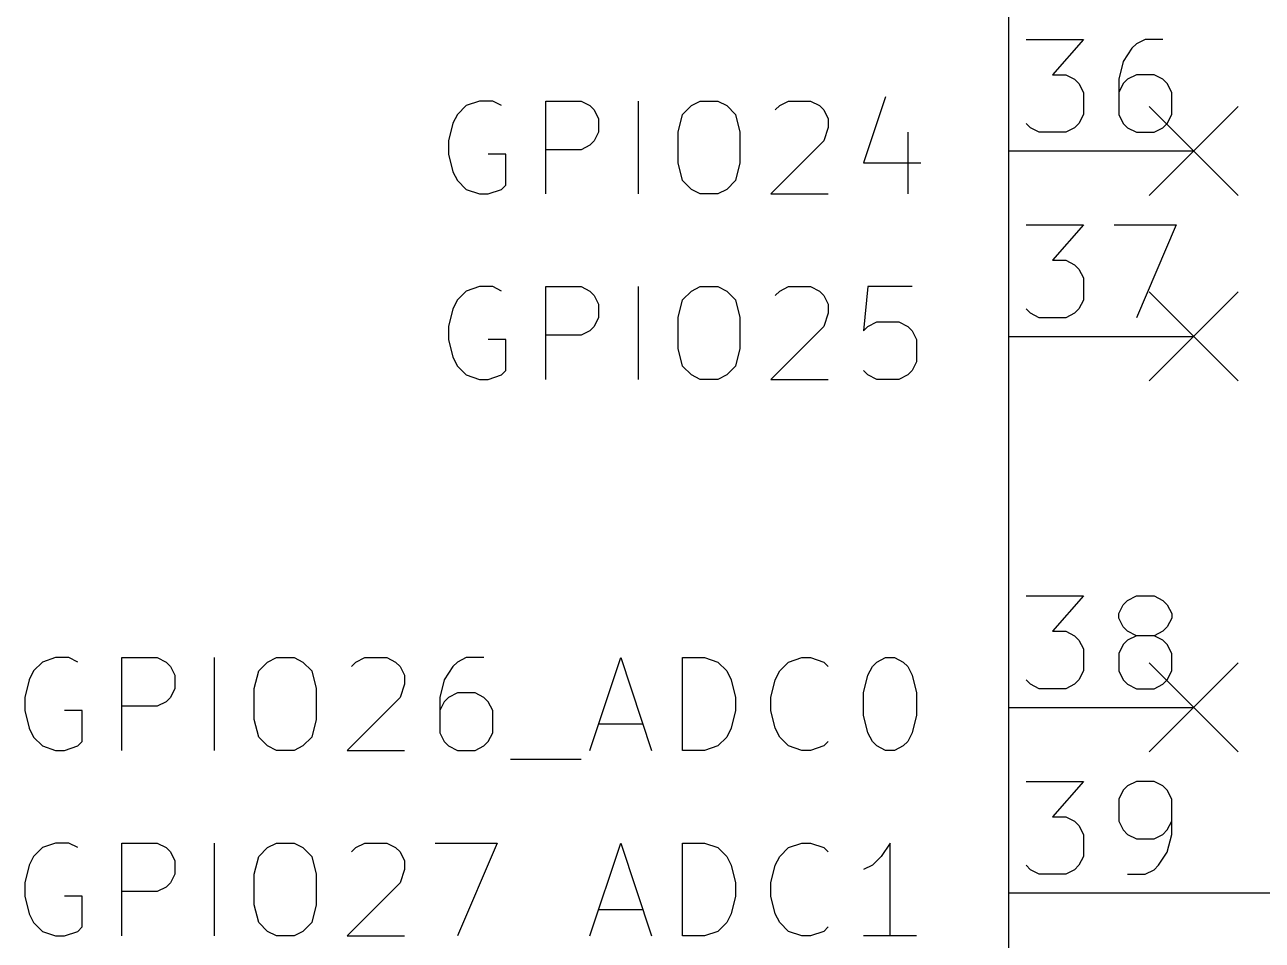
# Model space of a CAD drawing. Extents: x 0.4 to 11.3, y -7.9 to -0.4.
# Drawn here: x 8.37 to 9.037, y -5.626 to -5.132 of the extents above; entities that cross this region are included whole.
import ezdxf

# ---------------------------------------------------------------- set-up
doc = ezdxf.new("R2010")
doc.units = 0
doc.header["$MEASUREMENT"] = 0
for name, color, linetype in [('BLUE2', 5, 'CONTINUOUS'), ('CYAN2', 4, 'CONTINUOUS'), ('GREEN3', 91, 'CONTINUOUS'), ('LYELLOW', 51, 'CONTINUOUS'), ('RED2', 1, 'CONTINUOUS'), ('RED3', 11, 'CONTINUOUS')]:
    doc.layers.add(name, color=color, linetype=linetype)

msp = doc.modelspace()

# ---------------------------------------------------------------- linework, layer by layer
at = {"layer": 'BLUE2', "linetype": 'CONTINUOUS'}
for p, q in [((8.976, -5.176), (9.024, -5.224)), ((9.024, -5.176), (8.976, -5.224)), ((8.976, -5.276), (9.024, -5.324)), ((9.024, -5.276), (8.976, -5.324)), ((8.976, -5.476), (9.024, -5.524)), ((9.024, -5.476), (8.976, -5.524))]:
    msp.add_line(p, q, dxfattribs=at)
at = {"layer": 'CYAN2', "linetype": 'CONTINUOUS'}
for p, q in [((8.83381, -5.17075), (8.82191, -5.20646)), ((8.83381, -5.17075), (8.82191, -5.20646)), ((8.60762, -5.17551), (8.60285, -5.18028)), ((8.60762, -5.17551), (8.60285, -5.18028)), ((8.61476, -5.17313), (8.60762, -5.17551)), ((8.61476, -5.17313), (8.60762, -5.17551)), ((8.6219, -5.17313), (8.61476, -5.17313)), ((8.6219, -5.17313), (8.61476, -5.17313)), ((8.62667, -5.17551), (8.6219, -5.17313)), ((8.62667, -5.17551), (8.6219, -5.17313)), ((8.65047, -5.22313), (8.65047, -5.17313)), ((8.65047, -5.17313), (8.66952, -5.17313)), ((8.65047, -5.22313), (8.65047, -5.17313)), ((8.65047, -5.17313), (8.66952, -5.17313)), ((8.66952, -5.17313), (8.67428, -5.17551)), ((8.66952, -5.17313), (8.67428, -5.17551)), ((8.67428, -5.17551), (8.67667, -5.17789)), ((8.67428, -5.17551), (8.67667, -5.17789)), ((8.67667, -5.17789), (8.67904, -5.18265)), ((8.67667, -5.17789), (8.67904, -5.18265)), ((8.70047, -5.22313), (8.70047, -5.17313)), ((8.70047, -5.22313), (8.70047, -5.17313)), ((8.72428, -5.18028), (8.72905, -5.17551)), ((8.72428, -5.18028), (8.72905, -5.17551)), ((8.72905, -5.17551), (8.73381, -5.17313)), ((8.72905, -5.17551), (8.73381, -5.17313)), ((8.73381, -5.17313), (8.74333, -5.17313)), ((8.73381, -5.17313), (8.74333, -5.17313)), ((8.74333, -5.17313), (8.74809, -5.17551)), ((8.74333, -5.17313), (8.74809, -5.17551)), ((8.74809, -5.17551), (8.75285, -5.18028)), ((8.74809, -5.17551), (8.75285, -5.18028)), ((8.77429, -5.17789), (8.77667, -5.17551)), ((8.77429, -5.17789), (8.77667, -5.17551)), ((8.77667, -5.17551), (8.78143, -5.17313)), ((8.77667, -5.17551), (8.78143, -5.17313)), ((8.78143, -5.17313), (8.79333, -5.17313)), ((8.78143, -5.17313), (8.79333, -5.17313)), ((8.79333, -5.17313), (8.79809, -5.17551)), ((8.79333, -5.17313), (8.79809, -5.17551)), ((8.79809, -5.17551), (8.80048, -5.17789)), ((8.79809, -5.17551), (8.80048, -5.17789)), ((8.80048, -5.17789), (8.80286, -5.18265)), ((8.80048, -5.17789), (8.80286, -5.18265)), ((8.60047, -5.18504), (8.59809, -5.19456)), ((8.60047, -5.18504), (8.59809, -5.19456)), ((8.60285, -5.18028), (8.60047, -5.18504)), ((8.60285, -5.18028), (8.60047, -5.18504)), ((8.67904, -5.18265), (8.67904, -5.1898)), ((8.67904, -5.18265), (8.67904, -5.1898)), ((8.72191, -5.1898), (8.72428, -5.18028)), ((8.72191, -5.1898), (8.72428, -5.18028)), ((8.75285, -5.18028), (8.75524, -5.1898)), ((8.75285, -5.18028), (8.75524, -5.1898)), ((8.80286, -5.18265), (8.80286, -5.18742)), ((8.80286, -5.18265), (8.80286, -5.18742)), ((8.67904, -5.1898), (8.67667, -5.19456)), ((8.67904, -5.1898), (8.67667, -5.19456)), ((8.72191, -5.20646), (8.72191, -5.1898)), ((8.72191, -5.20646), (8.72191, -5.1898)), ((8.75524, -5.1898), (8.75524, -5.20646)), ((8.75524, -5.1898), (8.75524, -5.20646)), ((8.80286, -5.18742), (8.80048, -5.19456)), ((8.80286, -5.18742), (8.80048, -5.19456)), ((8.84571, -5.1898), (8.84571, -5.22313)), ((8.84571, -5.1898), (8.84571, -5.22313)), ((8.59809, -5.19456), (8.59809, -5.2017)), ((8.59809, -5.19456), (8.59809, -5.2017)), ((8.67428, -5.19694), (8.66952, -5.19932)), ((8.67428, -5.19694), (8.66952, -5.19932)), ((8.67667, -5.19456), (8.67428, -5.19694)), ((8.67667, -5.19456), (8.67428, -5.19694)), ((8.80048, -5.19456), (8.77191, -5.22313)), ((8.80048, -5.19456), (8.77191, -5.22313)), ((8.59809, -5.2017), (8.60047, -5.21122)), ((8.59809, -5.2017), (8.60047, -5.21122)), ((8.62904, -5.2017), (8.61952, -5.2017)), ((8.62904, -5.2017), (8.61952, -5.2017)), ((8.62904, -5.21837), (8.62904, -5.2017)), ((8.62904, -5.21837), (8.62904, -5.2017)), ((8.66952, -5.19932), (8.65047, -5.19932)), ((8.66952, -5.19932), (8.65047, -5.19932)), ((8.60047, -5.21122), (8.60285, -5.21599)), ((8.60047, -5.21122), (8.60285, -5.21599)), ((8.72428, -5.21599), (8.72191, -5.20646)), ((8.72428, -5.21599), (8.72191, -5.20646)), ((8.75524, -5.20646), (8.75285, -5.21599)), ((8.75524, -5.20646), (8.75285, -5.21599)), ((8.82191, -5.20646), (8.85285, -5.20646)), ((8.82191, -5.20646), (8.85285, -5.20646)), ((8.60285, -5.21599), (8.60762, -5.22075)), ((8.60285, -5.21599), (8.60762, -5.22075)), ((8.62667, -5.22075), (8.62904, -5.21837)), ((8.62667, -5.22075), (8.62904, -5.21837)), ((8.72905, -5.22075), (8.72428, -5.21599)), ((8.72905, -5.22075), (8.72428, -5.21599)), ((8.75285, -5.21599), (8.74809, -5.22075)), ((8.75285, -5.21599), (8.74809, -5.22075)), ((8.60762, -5.22075), (8.61476, -5.22313)), ((8.60762, -5.22075), (8.61476, -5.22313)), ((8.61476, -5.22313), (8.61952, -5.22313)), ((8.61476, -5.22313), (8.61952, -5.22313)), ((8.61952, -5.22313), (8.62667, -5.22075)), ((8.61952, -5.22313), (8.62667, -5.22075)), ((8.73381, -5.22313), (8.72905, -5.22075)), ((8.73381, -5.22313), (8.72905, -5.22075)), ((8.74333, -5.22313), (8.73381, -5.22313)), ((8.74333, -5.22313), (8.73381, -5.22313)), ((8.74809, -5.22075), (8.74333, -5.22313)), ((8.74809, -5.22075), (8.74333, -5.22313)), ((8.77191, -5.22313), (8.80286, -5.22313)), ((8.77191, -5.22313), (8.80286, -5.22313)), ((8.60762, -5.27551), (8.60285, -5.28028)), ((8.60762, -5.27551), (8.60285, -5.28028)), ((8.61476, -5.27313), (8.60762, -5.27551)), ((8.61476, -5.27313), (8.60762, -5.27551)), ((8.6219, -5.27313), (8.61476, -5.27313)), ((8.6219, -5.27313), (8.61476, -5.27313)), ((8.62667, -5.27551), (8.6219, -5.27313)), ((8.62667, -5.27551), (8.6219, -5.27313)), ((8.65047, -5.32313), (8.65047, -5.27313)), ((8.65047, -5.27313), (8.66952, -5.27313)), ((8.65047, -5.32313), (8.65047, -5.27313)), ((8.65047, -5.27313), (8.66952, -5.27313)), ((8.66952, -5.27313), (8.67428, -5.27551)), ((8.66952, -5.27313), (8.67428, -5.27551)), ((8.67428, -5.27551), (8.67667, -5.27789)), ((8.67428, -5.27551), (8.67667, -5.27789)), ((8.67667, -5.27789), (8.67904, -5.28265)), ((8.67667, -5.27789), (8.67904, -5.28265)), ((8.70047, -5.32313), (8.70047, -5.27313)), ((8.70047, -5.32313), (8.70047, -5.27313)), ((8.72428, -5.28028), (8.72905, -5.27551)), ((8.72428, -5.28028), (8.72905, -5.27551)), ((8.72905, -5.27551), (8.73381, -5.27313)), ((8.72905, -5.27551), (8.73381, -5.27313)), ((8.73381, -5.27313), (8.74333, -5.27313)), ((8.73381, -5.27313), (8.74333, -5.27313)), ((8.74333, -5.27313), (8.74809, -5.27551)), ((8.74333, -5.27313), (8.74809, -5.27551)), ((8.74809, -5.27551), (8.75285, -5.28028)), ((8.74809, -5.27551), (8.75285, -5.28028)), ((8.77429, -5.27789), (8.77667, -5.27551)), ((8.77429, -5.27789), (8.77667, -5.27551)), ((8.77667, -5.27551), (8.78143, -5.27313)), ((8.77667, -5.27551), (8.78143, -5.27313)), ((8.78143, -5.27313), (8.79333, -5.27313)), ((8.78143, -5.27313), (8.79333, -5.27313)), ((8.79333, -5.27313), (8.79809, -5.27551)), ((8.79333, -5.27313), (8.79809, -5.27551)), ((8.79809, -5.27551), (8.80048, -5.27789)), ((8.79809, -5.27551), (8.80048, -5.27789)), ((8.80048, -5.27789), (8.80286, -5.28265)), ((8.80048, -5.27789), (8.80286, -5.28265)), ((8.82428, -5.27313), (8.82191, -5.29694)), ((8.82428, -5.27313), (8.82191, -5.29694)), ((8.84809, -5.27313), (8.82428, -5.27313)), ((8.84809, -5.27313), (8.82428, -5.27313)), ((8.60047, -5.28504), (8.59809, -5.29456)), ((8.60047, -5.28504), (8.59809, -5.29456)), ((8.60285, -5.28028), (8.60047, -5.28504)), ((8.60285, -5.28028), (8.60047, -5.28504)), ((8.67904, -5.28265), (8.67904, -5.2898)), ((8.67904, -5.28265), (8.67904, -5.2898)), ((8.72191, -5.2898), (8.72428, -5.28028)), ((8.72191, -5.2898), (8.72428, -5.28028)), ((8.75285, -5.28028), (8.75524, -5.2898)), ((8.75285, -5.28028), (8.75524, -5.2898)), ((8.80286, -5.28265), (8.80286, -5.28742)), ((8.80286, -5.28265), (8.80286, -5.28742)), ((8.67904, -5.2898), (8.67667, -5.29456)), ((8.67904, -5.2898), (8.67667, -5.29456)), ((8.72191, -5.30646), (8.72191, -5.2898)), ((8.72191, -5.30646), (8.72191, -5.2898)), ((8.75524, -5.2898), (8.75524, -5.30646)), ((8.75524, -5.2898), (8.75524, -5.30646)), ((8.80286, -5.28742), (8.80048, -5.29456)), ((8.80286, -5.28742), (8.80048, -5.29456)), ((8.82428, -5.29456), (8.82905, -5.29218)), ((8.82428, -5.29456), (8.82905, -5.29218)), ((8.82905, -5.29218), (8.84095, -5.29218)), ((8.82905, -5.29218), (8.84095, -5.29218)), ((8.84095, -5.29218), (8.84571, -5.29456)), ((8.84095, -5.29218), (8.84571, -5.29456)), ((8.59809, -5.29456), (8.59809, -5.3017)), ((8.59809, -5.29456), (8.59809, -5.3017)), ((8.67428, -5.29694), (8.66952, -5.29932)), ((8.67428, -5.29694), (8.66952, -5.29932)), ((8.67667, -5.29456), (8.67428, -5.29694)), ((8.67667, -5.29456), (8.67428, -5.29694)), ((8.80048, -5.29456), (8.77191, -5.32313)), ((8.80048, -5.29456), (8.77191, -5.32313)), ((8.82191, -5.29694), (8.82428, -5.29456)), ((8.82191, -5.29694), (8.82428, -5.29456)), ((8.84571, -5.29456), (8.84809, -5.29694)), ((8.84571, -5.29456), (8.84809, -5.29694)), ((8.84809, -5.29694), (8.85048, -5.3017)), ((8.84809, -5.29694), (8.85048, -5.3017)), ((8.59809, -5.3017), (8.60047, -5.31122)), ((8.59809, -5.3017), (8.60047, -5.31122)), ((8.62904, -5.3017), (8.61952, -5.3017)), ((8.62904, -5.3017), (8.61952, -5.3017)), ((8.62904, -5.31837), (8.62904, -5.3017)), ((8.62904, -5.31837), (8.62904, -5.3017)), ((8.66952, -5.29932), (8.65047, -5.29932)), ((8.66952, -5.29932), (8.65047, -5.29932)), ((8.85048, -5.3017), (8.85048, -5.31361)), ((8.85048, -5.3017), (8.85048, -5.31361)), ((8.60047, -5.31122), (8.60285, -5.31599)), ((8.60047, -5.31122), (8.60285, -5.31599)), ((8.72428, -5.31599), (8.72191, -5.30646)), ((8.72428, -5.31599), (8.72191, -5.30646)), ((8.75524, -5.30646), (8.75285, -5.31599)), ((8.75524, -5.30646), (8.75285, -5.31599)), ((8.60285, -5.31599), (8.60762, -5.32075)), ((8.60285, -5.31599), (8.60762, -5.32075)), ((8.62667, -5.32075), (8.62904, -5.31837)), ((8.62667, -5.32075), (8.62904, -5.31837)), ((8.72905, -5.32075), (8.72428, -5.31599)), ((8.72905, -5.32075), (8.72428, -5.31599)), ((8.75285, -5.31599), (8.74809, -5.32075)), ((8.75285, -5.31599), (8.74809, -5.32075)), ((8.82428, -5.32075), (8.82191, -5.31837)), ((8.82428, -5.32075), (8.82191, -5.31837)), ((8.84809, -5.31837), (8.84571, -5.32075)), ((8.84809, -5.31837), (8.84571, -5.32075)), ((8.85048, -5.31361), (8.84809, -5.31837)), ((8.85048, -5.31361), (8.84809, -5.31837)), ((8.60762, -5.32075), (8.61476, -5.32313)), ((8.60762, -5.32075), (8.61476, -5.32313)), ((8.61476, -5.32313), (8.61952, -5.32313)), ((8.61476, -5.32313), (8.61952, -5.32313)), ((8.61952, -5.32313), (8.62667, -5.32075)), ((8.61952, -5.32313), (8.62667, -5.32075)), ((8.73381, -5.32313), (8.72905, -5.32075)), ((8.73381, -5.32313), (8.72905, -5.32075)), ((8.74333, -5.32313), (8.73381, -5.32313)), ((8.74333, -5.32313), (8.73381, -5.32313)), ((8.74809, -5.32075), (8.74333, -5.32313)), ((8.74809, -5.32075), (8.74333, -5.32313)), ((8.77191, -5.32313), (8.80286, -5.32313)), ((8.77191, -5.32313), (8.80286, -5.32313)), ((8.82905, -5.32313), (8.82428, -5.32075)), ((8.82905, -5.32313), (8.82428, -5.32075)), ((8.84095, -5.32313), (8.82905, -5.32313)), ((8.84095, -5.32313), (8.82905, -5.32313)), ((8.84571, -5.32075), (8.84095, -5.32313)), ((8.84571, -5.32075), (8.84095, -5.32313)), ((8.37905, -5.47551), (8.37428, -5.48028)), ((8.37905, -5.47551), (8.37428, -5.48028)), ((8.38619, -5.47313), (8.37905, -5.47551)), ((8.38619, -5.47313), (8.37905, -5.47551)), ((8.39333, -5.47313), (8.38619, -5.47313)), ((8.39333, -5.47313), (8.38619, -5.47313)), ((8.39809, -5.47551), (8.39333, -5.47313)), ((8.39809, -5.47551), (8.39333, -5.47313)), ((8.4219, -5.52313), (8.4219, -5.47313)), ((8.4219, -5.47313), (8.44095, -5.47313)), ((8.4219, -5.52313), (8.4219, -5.47313)), ((8.4219, -5.47313), (8.44095, -5.47313)), ((8.44095, -5.47313), (8.44571, -5.47551)), ((8.44095, -5.47313), (8.44571, -5.47551)), ((8.44571, -5.47551), (8.44809, -5.47789)), ((8.44571, -5.47551), (8.44809, -5.47789)), ((8.44809, -5.47789), (8.45047, -5.48265)), ((8.44809, -5.47789), (8.45047, -5.48265)), ((8.4719, -5.52313), (8.4719, -5.47313)), ((8.4719, -5.52313), (8.4719, -5.47313)), ((8.49571, -5.48028), (8.50048, -5.47551)), ((8.49571, -5.48028), (8.50048, -5.47551)), ((8.50048, -5.47551), (8.50524, -5.47313)), ((8.50048, -5.47551), (8.50524, -5.47313)), ((8.50524, -5.47313), (8.51476, -5.47313)), ((8.50524, -5.47313), (8.51476, -5.47313)), ((8.51476, -5.47313), (8.51952, -5.47551)), ((8.51476, -5.47313), (8.51952, -5.47551)), ((8.51952, -5.47551), (8.52428, -5.48028)), ((8.51952, -5.47551), (8.52428, -5.48028)), ((8.54572, -5.47789), (8.54809, -5.47551)), ((8.54572, -5.47789), (8.54809, -5.47551)), ((8.54809, -5.47551), (8.55286, -5.47313)), ((8.54809, -5.47551), (8.55286, -5.47313)), ((8.55286, -5.47313), (8.56476, -5.47313)), ((8.55286, -5.47313), (8.56476, -5.47313)), ((8.56476, -5.47313), (8.56952, -5.47551)), ((8.56476, -5.47313), (8.56952, -5.47551)), ((8.56952, -5.47551), (8.57191, -5.47789)), ((8.56952, -5.47551), (8.57191, -5.47789)), ((8.57191, -5.47789), (8.57429, -5.48265)), ((8.57191, -5.47789), (8.57429, -5.48265)), ((8.60048, -5.47789), (8.59571, -5.48504)), ((8.60048, -5.47789), (8.59571, -5.48504)), ((8.60286, -5.47551), (8.60048, -5.47789)), ((8.60286, -5.47551), (8.60048, -5.47789)), ((8.60762, -5.47313), (8.60286, -5.47551)), ((8.60762, -5.47313), (8.60286, -5.47551)), ((8.61714, -5.47313), (8.60762, -5.47313)), ((8.61714, -5.47313), (8.60762, -5.47313)), ((8.67428, -5.52313), (8.69095, -5.47313)), ((8.67428, -5.52313), (8.69095, -5.47313)), ((8.69095, -5.47313), (8.70762, -5.52313)), ((8.69095, -5.47313), (8.70762, -5.52313)), ((8.72428, -5.52313), (8.72428, -5.47313)), ((8.72428, -5.47313), (8.73619, -5.47313)), ((8.72428, -5.52313), (8.72428, -5.47313)), ((8.72428, -5.47313), (8.73619, -5.47313)), ((8.73619, -5.47313), (8.74333, -5.47551)), ((8.73619, -5.47313), (8.74333, -5.47551)), ((8.74333, -5.47551), (8.74809, -5.48028)), ((8.74333, -5.47551), (8.74809, -5.48028)), ((8.77667, -5.48028), (8.78143, -5.47551)), ((8.77667, -5.48028), (8.78143, -5.47551)), ((8.78143, -5.47551), (8.78857, -5.47313)), ((8.78143, -5.47551), (8.78857, -5.47313)), ((8.78857, -5.47313), (8.79333, -5.47313)), ((8.78857, -5.47313), (8.79333, -5.47313)), ((8.79333, -5.47313), (8.80048, -5.47551)), ((8.79333, -5.47313), (8.80048, -5.47551)), ((8.80048, -5.47551), (8.80285, -5.47789)), ((8.80048, -5.47551), (8.80285, -5.47789)), ((8.82428, -5.48265), (8.82667, -5.47789)), ((8.82428, -5.48265), (8.82667, -5.47789)), ((8.82667, -5.47789), (8.82905, -5.47551)), ((8.82667, -5.47789), (8.82905, -5.47551)), ((8.82905, -5.47551), (8.83381, -5.47313)), ((8.82905, -5.47551), (8.83381, -5.47313)), ((8.83381, -5.47313), (8.83857, -5.47313)), ((8.83381, -5.47313), (8.83857, -5.47313)), ((8.83857, -5.47313), (8.84333, -5.47551)), ((8.83857, -5.47313), (8.84333, -5.47551)), ((8.84333, -5.47551), (8.84571, -5.47789)), ((8.84333, -5.47551), (8.84571, -5.47789)), ((8.84571, -5.47789), (8.84809, -5.48265)), ((8.84571, -5.47789), (8.84809, -5.48265)), ((8.3719, -5.48504), (8.36952, -5.49456)), ((8.3719, -5.48504), (8.36952, -5.49456)), ((8.37428, -5.48028), (8.3719, -5.48504)), ((8.37428, -5.48028), (8.3719, -5.48504)), ((8.45047, -5.48265), (8.45047, -5.4898)), ((8.45047, -5.48265), (8.45047, -5.4898)), ((8.49333, -5.4898), (8.49571, -5.48028)), ((8.49333, -5.4898), (8.49571, -5.48028)), ((8.52428, -5.48028), (8.52667, -5.4898)), ((8.52428, -5.48028), (8.52667, -5.4898)), ((8.57429, -5.48265), (8.57429, -5.48742)), ((8.57429, -5.48265), (8.57429, -5.48742)), ((8.59571, -5.48504), (8.59333, -5.49456)), ((8.59571, -5.48504), (8.59333, -5.49456)), ((8.74809, -5.48028), (8.75048, -5.48504)), ((8.74809, -5.48028), (8.75048, -5.48504)), ((8.75048, -5.48504), (8.75285, -5.49456)), ((8.75048, -5.48504), (8.75285, -5.49456)), ((8.77191, -5.49456), (8.77428, -5.48504)), ((8.77191, -5.49456), (8.77428, -5.48504)), ((8.77428, -5.48504), (8.77667, -5.48028)), ((8.77428, -5.48504), (8.77667, -5.48028)), ((8.82191, -5.49218), (8.82428, -5.48265)), ((8.82191, -5.49218), (8.82428, -5.48265)), ((8.84809, -5.48265), (8.85048, -5.49218)), ((8.84809, -5.48265), (8.85048, -5.49218)), ((8.45047, -5.4898), (8.44809, -5.49456)), ((8.45047, -5.4898), (8.44809, -5.49456)), ((8.49333, -5.50646), (8.49333, -5.4898)), ((8.49333, -5.50646), (8.49333, -5.4898)), ((8.52667, -5.4898), (8.52667, -5.50646)), ((8.52667, -5.4898), (8.52667, -5.50646)), ((8.57429, -5.48742), (8.57191, -5.49456)), ((8.57429, -5.48742), (8.57191, -5.49456)), ((8.60286, -5.49218), (8.59809, -5.49456)), ((8.60286, -5.49218), (8.59809, -5.49456)), ((8.61238, -5.49218), (8.60286, -5.49218)), ((8.61238, -5.49218), (8.60286, -5.49218)), ((8.61714, -5.49456), (8.61238, -5.49218)), ((8.61714, -5.49456), (8.61238, -5.49218)), ((8.82191, -5.50408), (8.82191, -5.49218)), ((8.82191, -5.50408), (8.82191, -5.49218)), ((8.85048, -5.49218), (8.85048, -5.50408)), ((8.85048, -5.49218), (8.85048, -5.50408)), ((8.36952, -5.49456), (8.36952, -5.5017)), ((8.36952, -5.49456), (8.36952, -5.5017)), ((8.44095, -5.49932), (8.4219, -5.49932)), ((8.44095, -5.49932), (8.4219, -5.49932)), ((8.44571, -5.49694), (8.44095, -5.49932)), ((8.44571, -5.49694), (8.44095, -5.49932)), ((8.44809, -5.49456), (8.44571, -5.49694)), ((8.44809, -5.49456), (8.44571, -5.49694)), ((8.57191, -5.49456), (8.54333, -5.52313)), ((8.57191, -5.49456), (8.54333, -5.52313)), ((8.59333, -5.49456), (8.59333, -5.51361)), ((8.59333, -5.49456), (8.59333, -5.51361)), ((8.59571, -5.49694), (8.59333, -5.5017)), ((8.59571, -5.49694), (8.59333, -5.5017)), ((8.59809, -5.49456), (8.59571, -5.49694)), ((8.59809, -5.49456), (8.59571, -5.49694)), ((8.61952, -5.49694), (8.61714, -5.49456)), ((8.61952, -5.49694), (8.61714, -5.49456)), ((8.62191, -5.5017), (8.61952, -5.49694)), ((8.62191, -5.5017), (8.61952, -5.49694)), ((8.75285, -5.49456), (8.75285, -5.5017)), ((8.75285, -5.49456), (8.75285, -5.5017)), ((8.77191, -5.5017), (8.77191, -5.49456)), ((8.77191, -5.5017), (8.77191, -5.49456)), ((8.36952, -5.5017), (8.3719, -5.51122)), ((8.36952, -5.5017), (8.3719, -5.51122)), ((8.40047, -5.5017), (8.39095, -5.5017)), ((8.40047, -5.5017), (8.39095, -5.5017)), ((8.40047, -5.51837), (8.40047, -5.5017)), ((8.40047, -5.51837), (8.40047, -5.5017)), ((8.62191, -5.51361), (8.62191, -5.5017)), ((8.62191, -5.51361), (8.62191, -5.5017)), ((8.75285, -5.5017), (8.75048, -5.51122)), ((8.75285, -5.5017), (8.75048, -5.51122)), ((8.77428, -5.51122), (8.77191, -5.5017)), ((8.77428, -5.51122), (8.77191, -5.5017)), ((8.82428, -5.51361), (8.82191, -5.50408)), ((8.82428, -5.51361), (8.82191, -5.50408)), ((8.85048, -5.50408), (8.84809, -5.51361)), ((8.85048, -5.50408), (8.84809, -5.51361)), ((8.3719, -5.51122), (8.37428, -5.51599)), ((8.3719, -5.51122), (8.37428, -5.51599)), ((8.49571, -5.51599), (8.49333, -5.50646)), ((8.49571, -5.51599), (8.49333, -5.50646)), ((8.52667, -5.50646), (8.52428, -5.51599)), ((8.52667, -5.50646), (8.52428, -5.51599)), ((8.67905, -5.50885), (8.70285, -5.50885)), ((8.67905, -5.50885), (8.70285, -5.50885)), ((8.75048, -5.51122), (8.74809, -5.51599)), ((8.75048, -5.51122), (8.74809, -5.51599)), ((8.77667, -5.51599), (8.77428, -5.51122)), ((8.77667, -5.51599), (8.77428, -5.51122)), ((8.37428, -5.51599), (8.37905, -5.52075)), ((8.37428, -5.51599), (8.37905, -5.52075)), ((8.39809, -5.52075), (8.40047, -5.51837)), ((8.39809, -5.52075), (8.40047, -5.51837)), ((8.50048, -5.52075), (8.49571, -5.51599)), ((8.50048, -5.52075), (8.49571, -5.51599)), ((8.52428, -5.51599), (8.51952, -5.52075)), ((8.52428, -5.51599), (8.51952, -5.52075)), ((8.59333, -5.51361), (8.59571, -5.51837)), ((8.59333, -5.51361), (8.59571, -5.51837)), ((8.59571, -5.51837), (8.59809, -5.52075)), ((8.59571, -5.51837), (8.59809, -5.52075)), ((8.61714, -5.52075), (8.61952, -5.51837)), ((8.61714, -5.52075), (8.61952, -5.51837)), ((8.61952, -5.51837), (8.62191, -5.51361)), ((8.61952, -5.51837), (8.62191, -5.51361)), ((8.74809, -5.51599), (8.74333, -5.52075)), ((8.74809, -5.51599), (8.74333, -5.52075)), ((8.78143, -5.52075), (8.77667, -5.51599)), ((8.78143, -5.52075), (8.77667, -5.51599)), ((8.80285, -5.51837), (8.80048, -5.52075)), ((8.80285, -5.51837), (8.80048, -5.52075)), ((8.82667, -5.51837), (8.82428, -5.51361)), ((8.82667, -5.51837), (8.82428, -5.51361)), ((8.82905, -5.52075), (8.82667, -5.51837)), ((8.82905, -5.52075), (8.82667, -5.51837)), ((8.84571, -5.51837), (8.84333, -5.52075)), ((8.84571, -5.51837), (8.84333, -5.52075)), ((8.84809, -5.51361), (8.84571, -5.51837)), ((8.84809, -5.51361), (8.84571, -5.51837)), ((8.37905, -5.52075), (8.38619, -5.52313)), ((8.37905, -5.52075), (8.38619, -5.52313)), ((8.38619, -5.52313), (8.39095, -5.52313)), ((8.38619, -5.52313), (8.39095, -5.52313)), ((8.39095, -5.52313), (8.39809, -5.52075)), ((8.39095, -5.52313), (8.39809, -5.52075)), ((8.50524, -5.52313), (8.50048, -5.52075)), ((8.50524, -5.52313), (8.50048, -5.52075)), ((8.51476, -5.52313), (8.50524, -5.52313)), ((8.51476, -5.52313), (8.50524, -5.52313)), ((8.51952, -5.52075), (8.51476, -5.52313)), ((8.51952, -5.52075), (8.51476, -5.52313)), ((8.54333, -5.52313), (8.57429, -5.52313)), ((8.54333, -5.52313), (8.57429, -5.52313)), ((8.59809, -5.52075), (8.60286, -5.52313)), ((8.59809, -5.52075), (8.60286, -5.52313)), ((8.60286, -5.52313), (8.61238, -5.52313)), ((8.60286, -5.52313), (8.61238, -5.52313)), ((8.61238, -5.52313), (8.61714, -5.52075)), ((8.61238, -5.52313), (8.61714, -5.52075)), ((8.73619, -5.52313), (8.72428, -5.52313)), ((8.73619, -5.52313), (8.72428, -5.52313)), ((8.74333, -5.52075), (8.73619, -5.52313)), ((8.74333, -5.52075), (8.73619, -5.52313)), ((8.78857, -5.52313), (8.78143, -5.52075)), ((8.78857, -5.52313), (8.78143, -5.52075)), ((8.79333, -5.52313), (8.78857, -5.52313)), ((8.79333, -5.52313), (8.78857, -5.52313)), ((8.80048, -5.52075), (8.79333, -5.52313)), ((8.80048, -5.52075), (8.79333, -5.52313)), ((8.83381, -5.52313), (8.82905, -5.52075)), ((8.83381, -5.52313), (8.82905, -5.52075)), ((8.83857, -5.52313), (8.83381, -5.52313)), ((8.83857, -5.52313), (8.83381, -5.52313)), ((8.84333, -5.52075), (8.83857, -5.52313)), ((8.84333, -5.52075), (8.83857, -5.52313)), ((8.63143, -5.52789), (8.66952, -5.52789)), ((8.63143, -5.52789), (8.66952, -5.52789)), ((8.37905, -5.57551), (8.37428, -5.58028)), ((8.37905, -5.57551), (8.37428, -5.58028)), ((8.38619, -5.57313), (8.37905, -5.57551)), ((8.38619, -5.57313), (8.37905, -5.57551)), ((8.39333, -5.57313), (8.38619, -5.57313)), ((8.39333, -5.57313), (8.38619, -5.57313)), ((8.39809, -5.57551), (8.39333, -5.57313)), ((8.39809, -5.57551), (8.39333, -5.57313)), ((8.4219, -5.62313), (8.4219, -5.57313)), ((8.4219, -5.57313), (8.44095, -5.57313)), ((8.4219, -5.62313), (8.4219, -5.57313)), ((8.4219, -5.57313), (8.44095, -5.57313)), ((8.44095, -5.57313), (8.44571, -5.57551)), ((8.44095, -5.57313), (8.44571, -5.57551)), ((8.44571, -5.57551), (8.44809, -5.57789)), ((8.44571, -5.57551), (8.44809, -5.57789)), ((8.44809, -5.57789), (8.45047, -5.58265)), ((8.44809, -5.57789), (8.45047, -5.58265)), ((8.4719, -5.62313), (8.4719, -5.57313)), ((8.4719, -5.62313), (8.4719, -5.57313)), ((8.49571, -5.58028), (8.50048, -5.57551)), ((8.49571, -5.58028), (8.50048, -5.57551)), ((8.50048, -5.57551), (8.50524, -5.57313)), ((8.50048, -5.57551), (8.50524, -5.57313)), ((8.50524, -5.57313), (8.51476, -5.57313)), ((8.50524, -5.57313), (8.51476, -5.57313)), ((8.51476, -5.57313), (8.51952, -5.57551)), ((8.51476, -5.57313), (8.51952, -5.57551)), ((8.51952, -5.57551), (8.52428, -5.58028)), ((8.51952, -5.57551), (8.52428, -5.58028)), ((8.54572, -5.57789), (8.54809, -5.57551)), ((8.54572, -5.57789), (8.54809, -5.57551)), ((8.54809, -5.57551), (8.55286, -5.57313)), ((8.54809, -5.57551), (8.55286, -5.57313)), ((8.55286, -5.57313), (8.56476, -5.57313)), ((8.55286, -5.57313), (8.56476, -5.57313)), ((8.56476, -5.57313), (8.56952, -5.57551)), ((8.56476, -5.57313), (8.56952, -5.57551)), ((8.56952, -5.57551), (8.57191, -5.57789)), ((8.56952, -5.57551), (8.57191, -5.57789)), ((8.57191, -5.57789), (8.57429, -5.58265)), ((8.57191, -5.57789), (8.57429, -5.58265)), ((8.59095, -5.57313), (8.62428, -5.57313)), ((8.59095, -5.57313), (8.62428, -5.57313)), ((8.62428, -5.57313), (8.60286, -5.62313)), ((8.62428, -5.57313), (8.60286, -5.62313)), ((8.67428, -5.62313), (8.69095, -5.57313)), ((8.67428, -5.62313), (8.69095, -5.57313)), ((8.69095, -5.57313), (8.70762, -5.62313)), ((8.69095, -5.57313), (8.70762, -5.62313)), ((8.72428, -5.62313), (8.72428, -5.57313)), ((8.72428, -5.57313), (8.73619, -5.57313)), ((8.72428, -5.62313), (8.72428, -5.57313)), ((8.72428, -5.57313), (8.73619, -5.57313)), ((8.73619, -5.57313), (8.74333, -5.57551)), ((8.73619, -5.57313), (8.74333, -5.57551)), ((8.74333, -5.57551), (8.74809, -5.58028)), ((8.74333, -5.57551), (8.74809, -5.58028)), ((8.77667, -5.58028), (8.78143, -5.57551)), ((8.77667, -5.58028), (8.78143, -5.57551)), ((8.78143, -5.57551), (8.78857, -5.57313)), ((8.78143, -5.57551), (8.78857, -5.57313)), ((8.78857, -5.57313), (8.79333, -5.57313)), ((8.78857, -5.57313), (8.79333, -5.57313)), ((8.79333, -5.57313), (8.80048, -5.57551)), ((8.79333, -5.57313), (8.80048, -5.57551)), ((8.80048, -5.57551), (8.80285, -5.57789)), ((8.80048, -5.57551), (8.80285, -5.57789)), ((8.83619, -5.57313), (8.83143, -5.58028)), ((8.83619, -5.57313), (8.83143, -5.58028)), ((8.83619, -5.62313), (8.83619, -5.57313)), ((8.83619, -5.62313), (8.83619, -5.57313)), ((8.3719, -5.58504), (8.36952, -5.59456)), ((8.3719, -5.58504), (8.36952, -5.59456)), ((8.37428, -5.58028), (8.3719, -5.58504)), ((8.37428, -5.58028), (8.3719, -5.58504)), ((8.45047, -5.58265), (8.45047, -5.5898)), ((8.45047, -5.58265), (8.45047, -5.5898)), ((8.49333, -5.5898), (8.49571, -5.58028)), ((8.49333, -5.5898), (8.49571, -5.58028)), ((8.52428, -5.58028), (8.52667, -5.5898)), ((8.52428, -5.58028), (8.52667, -5.5898)), ((8.57429, -5.58265), (8.57429, -5.58742)), ((8.57429, -5.58265), (8.57429, -5.58742)), ((8.74809, -5.58028), (8.75048, -5.58504)), ((8.74809, -5.58028), (8.75048, -5.58504)), ((8.75048, -5.58504), (8.75285, -5.59456)), ((8.75048, -5.58504), (8.75285, -5.59456)), ((8.77191, -5.59456), (8.77428, -5.58504)), ((8.77191, -5.59456), (8.77428, -5.58504)), ((8.77428, -5.58504), (8.77667, -5.58028)), ((8.77428, -5.58504), (8.77667, -5.58028)), ((8.82667, -5.58504), (8.82191, -5.58742)), ((8.82667, -5.58504), (8.82191, -5.58742)), ((8.83143, -5.58028), (8.82667, -5.58504)), ((8.83143, -5.58028), (8.82667, -5.58504)), ((8.45047, -5.5898), (8.44809, -5.59456)), ((8.45047, -5.5898), (8.44809, -5.59456)), ((8.49333, -5.60646), (8.49333, -5.5898)), ((8.49333, -5.60646), (8.49333, -5.5898)), ((8.52667, -5.5898), (8.52667, -5.60646)), ((8.52667, -5.5898), (8.52667, -5.60646)), ((8.57429, -5.58742), (8.57191, -5.59456)), ((8.57429, -5.58742), (8.57191, -5.59456)), ((8.36952, -5.59456), (8.36952, -5.6017)), ((8.36952, -5.59456), (8.36952, -5.6017)), ((8.44095, -5.59932), (8.4219, -5.59932)), ((8.44095, -5.59932), (8.4219, -5.59932)), ((8.44571, -5.59694), (8.44095, -5.59932)), ((8.44571, -5.59694), (8.44095, -5.59932)), ((8.44809, -5.59456), (8.44571, -5.59694)), ((8.44809, -5.59456), (8.44571, -5.59694)), ((8.57191, -5.59456), (8.54333, -5.62313)), ((8.57191, -5.59456), (8.54333, -5.62313)), ((8.75285, -5.59456), (8.75285, -5.6017)), ((8.75285, -5.59456), (8.75285, -5.6017)), ((8.77191, -5.6017), (8.77191, -5.59456)), ((8.77191, -5.6017), (8.77191, -5.59456)), ((8.36952, -5.6017), (8.3719, -5.61122)), ((8.36952, -5.6017), (8.3719, -5.61122)), ((8.40047, -5.6017), (8.39095, -5.6017)), ((8.40047, -5.6017), (8.39095, -5.6017)), ((8.40047, -5.61837), (8.40047, -5.6017)), ((8.40047, -5.61837), (8.40047, -5.6017)), ((8.75285, -5.6017), (8.75048, -5.61122)), ((8.75285, -5.6017), (8.75048, -5.61122)), ((8.77428, -5.61122), (8.77191, -5.6017)), ((8.77428, -5.61122), (8.77191, -5.6017)), ((8.3719, -5.61122), (8.37428, -5.61599)), ((8.3719, -5.61122), (8.37428, -5.61599)), ((8.49571, -5.61599), (8.49333, -5.60646)), ((8.49571, -5.61599), (8.49333, -5.60646)), ((8.52667, -5.60646), (8.52428, -5.61599)), ((8.52667, -5.60646), (8.52428, -5.61599)), ((8.67905, -5.60885), (8.70285, -5.60885)), ((8.67905, -5.60885), (8.70285, -5.60885)), ((8.75048, -5.61122), (8.74809, -5.61599)), ((8.75048, -5.61122), (8.74809, -5.61599)), ((8.77667, -5.61599), (8.77428, -5.61122)), ((8.77667, -5.61599), (8.77428, -5.61122)), ((8.37428, -5.61599), (8.37905, -5.62075)), ((8.37428, -5.61599), (8.37905, -5.62075)), ((8.39809, -5.62075), (8.40047, -5.61837)), ((8.39809, -5.62075), (8.40047, -5.61837)), ((8.50048, -5.62075), (8.49571, -5.61599)), ((8.50048, -5.62075), (8.49571, -5.61599)), ((8.52428, -5.61599), (8.51952, -5.62075)), ((8.52428, -5.61599), (8.51952, -5.62075)), ((8.74809, -5.61599), (8.74333, -5.62075)), ((8.74809, -5.61599), (8.74333, -5.62075)), ((8.78143, -5.62075), (8.77667, -5.61599)), ((8.78143, -5.62075), (8.77667, -5.61599)), ((8.80285, -5.61837), (8.80048, -5.62075)), ((8.80285, -5.61837), (8.80048, -5.62075)), ((8.37905, -5.62075), (8.38619, -5.62313)), ((8.37905, -5.62075), (8.38619, -5.62313)), ((8.38619, -5.62313), (8.39095, -5.62313)), ((8.38619, -5.62313), (8.39095, -5.62313)), ((8.39095, -5.62313), (8.39809, -5.62075)), ((8.39095, -5.62313), (8.39809, -5.62075)), ((8.50524, -5.62313), (8.50048, -5.62075)), ((8.50524, -5.62313), (8.50048, -5.62075)), ((8.51476, -5.62313), (8.50524, -5.62313)), ((8.51476, -5.62313), (8.50524, -5.62313)), ((8.51952, -5.62075), (8.51476, -5.62313)), ((8.51952, -5.62075), (8.51476, -5.62313)), ((8.54333, -5.62313), (8.57429, -5.62313)), ((8.54333, -5.62313), (8.57429, -5.62313)), ((8.73619, -5.62313), (8.72428, -5.62313)), ((8.73619, -5.62313), (8.72428, -5.62313)), ((8.74333, -5.62075), (8.73619, -5.62313)), ((8.74333, -5.62075), (8.73619, -5.62313)), ((8.78857, -5.62313), (8.78143, -5.62075)), ((8.78857, -5.62313), (8.78143, -5.62075)), ((8.79333, -5.62313), (8.78857, -5.62313)), ((8.79333, -5.62313), (8.78857, -5.62313)), ((8.80048, -5.62075), (8.79333, -5.62313)), ((8.80048, -5.62075), (8.79333, -5.62313)), ((8.85048, -5.62313), (8.82191, -5.62313)), ((8.85048, -5.62313), (8.82191, -5.62313))]:
    msp.add_line(p, q, dxfattribs=at)
at = {"layer": 'GREEN3', "linetype": 'CONTINUOUS'}
msp.add_line((9, -5.6), (9.6, -5.6), dxfattribs=at)
at = {"layer": 'LYELLOW', "linetype": 'CONTINUOUS'}
msp.add_line((8.9, -2.2), (8.9, -6), dxfattribs=at)
at = {"layer": 'RED2', "linetype": 'CONTINUOUS'}
for p, q in [((8.9, -2.2), (8.9, -6)), ((8.9, -5.2), (9, -5.2)), ((8.9, -5.2), (9, -5.2)), ((8.9, -5.3), (9, -5.3)), ((8.9, -5.3), (9, -5.3)), ((8.9, -5.5), (9, -5.5)), ((8.9, -5.5), (9, -5.5)), ((8.9, -5.6), (9, -5.6)), ((8.9, -5.6), (9, -5.6))]:
    msp.add_line(p, q, dxfattribs=at)
at = {"layer": 'RED3', "linetype": 'CONTINUOUS'}
for p, q in [((8.90952, -5.13988), (8.94048, -5.13988)), ((8.90952, -5.13988), (8.94048, -5.13988)), ((8.94048, -5.13988), (8.92381, -5.15893)), ((8.94048, -5.13988), (8.92381, -5.15893)), ((8.96667, -5.14464), (8.9619, -5.15178)), ((8.96667, -5.14464), (8.9619, -5.15178)), ((8.96905, -5.14226), (8.96667, -5.14464)), ((8.96905, -5.14226), (8.96667, -5.14464)), ((8.97381, -5.13988), (8.96905, -5.14226)), ((8.97381, -5.13988), (8.96905, -5.14226)), ((8.98333, -5.13988), (8.97381, -5.13988)), ((8.98333, -5.13988), (8.97381, -5.13988)), ((8.9619, -5.15178), (8.95952, -5.16131)), ((8.9619, -5.15178), (8.95952, -5.16131)), ((8.92381, -5.15893), (8.93095, -5.15893)), ((8.92381, -5.15893), (8.93095, -5.15893)), ((8.93095, -5.15893), (8.93571, -5.16131)), ((8.93095, -5.15893), (8.93571, -5.16131)), ((8.96905, -5.15893), (8.96428, -5.16131)), ((8.96905, -5.15893), (8.96428, -5.16131)), ((8.97857, -5.15893), (8.96905, -5.15893)), ((8.97857, -5.15893), (8.96905, -5.15893)), ((8.98333, -5.16131), (8.97857, -5.15893)), ((8.98333, -5.16131), (8.97857, -5.15893)), ((8.93571, -5.16131), (8.93809, -5.16369)), ((8.93571, -5.16131), (8.93809, -5.16369)), ((8.93809, -5.16369), (8.94048, -5.16845)), ((8.93809, -5.16369), (8.94048, -5.16845)), ((8.95952, -5.16131), (8.95952, -5.18035)), ((8.95952, -5.16131), (8.95952, -5.18035)), ((8.9619, -5.16369), (8.95952, -5.16845)), ((8.9619, -5.16369), (8.95952, -5.16845)), ((8.96428, -5.16131), (8.9619, -5.16369)), ((8.96428, -5.16131), (8.9619, -5.16369)), ((8.98571, -5.16369), (8.98333, -5.16131)), ((8.98571, -5.16369), (8.98333, -5.16131)), ((8.98809, -5.16845), (8.98571, -5.16369)), ((8.98809, -5.16845), (8.98571, -5.16369)), ((8.94048, -5.16845), (8.94048, -5.18035)), ((8.94048, -5.16845), (8.94048, -5.18035)), ((8.98809, -5.18035), (8.98809, -5.16845)), ((8.98809, -5.18035), (8.98809, -5.16845)), ((8.91191, -5.1875), (8.90952, -5.18512)), ((8.91191, -5.1875), (8.90952, -5.18512)), ((8.93809, -5.18512), (8.93571, -5.1875)), ((8.93809, -5.18512), (8.93571, -5.1875)), ((8.94048, -5.18035), (8.93809, -5.18512)), ((8.94048, -5.18035), (8.93809, -5.18512)), ((8.95952, -5.18035), (8.9619, -5.18512)), ((8.95952, -5.18035), (8.9619, -5.18512)), ((8.9619, -5.18512), (8.96428, -5.1875)), ((8.9619, -5.18512), (8.96428, -5.1875)), ((8.98333, -5.1875), (8.98571, -5.18512)), ((8.98333, -5.1875), (8.98571, -5.18512)), ((8.98571, -5.18512), (8.98809, -5.18035)), ((8.98571, -5.18512), (8.98809, -5.18035)), ((8.91667, -5.18988), (8.91191, -5.1875)), ((8.91667, -5.18988), (8.91191, -5.1875)), ((8.93095, -5.18988), (8.91667, -5.18988)), ((8.93095, -5.18988), (8.91667, -5.18988)), ((8.93571, -5.1875), (8.93095, -5.18988)), ((8.93571, -5.1875), (8.93095, -5.18988)), ((8.96428, -5.1875), (8.96905, -5.18988)), ((8.96428, -5.1875), (8.96905, -5.18988)), ((8.96905, -5.18988), (8.97857, -5.18988)), ((8.96905, -5.18988), (8.97857, -5.18988)), ((8.97857, -5.18988), (8.98333, -5.1875)), ((8.97857, -5.18988), (8.98333, -5.1875)), ((8.90952, -5.23988), (8.94048, -5.23988)), ((8.90952, -5.23988), (8.94048, -5.23988)), ((8.94048, -5.23988), (8.92381, -5.25893)), ((8.94048, -5.23988), (8.92381, -5.25893)), ((8.95714, -5.23988), (8.99047, -5.23988)), ((8.95714, -5.23988), (8.99047, -5.23988)), ((8.99047, -5.23988), (8.96905, -5.28988)), ((8.99047, -5.23988), (8.96905, -5.28988)), ((8.92381, -5.25893), (8.93095, -5.25893)), ((8.92381, -5.25893), (8.93095, -5.25893)), ((8.93095, -5.25893), (8.93571, -5.26131)), ((8.93095, -5.25893), (8.93571, -5.26131)), ((8.93571, -5.26131), (8.93809, -5.26369)), ((8.93571, -5.26131), (8.93809, -5.26369)), ((8.93809, -5.26369), (8.94048, -5.26845)), ((8.93809, -5.26369), (8.94048, -5.26845)), ((8.94048, -5.26845), (8.94048, -5.28035)), ((8.94048, -5.26845), (8.94048, -5.28035)), ((8.91191, -5.2875), (8.90952, -5.28512)), ((8.91191, -5.2875), (8.90952, -5.28512)), ((8.93809, -5.28512), (8.93571, -5.2875)), ((8.93809, -5.28512), (8.93571, -5.2875)), ((8.94048, -5.28035), (8.93809, -5.28512)), ((8.94048, -5.28035), (8.93809, -5.28512)), ((8.91667, -5.28988), (8.91191, -5.2875)), ((8.91667, -5.28988), (8.91191, -5.2875)), ((8.93095, -5.28988), (8.91667, -5.28988)), ((8.93095, -5.28988), (8.91667, -5.28988)), ((8.93571, -5.2875), (8.93095, -5.28988)), ((8.93571, -5.2875), (8.93095, -5.28988)), ((8.90952, -5.43988), (8.94048, -5.43988)), ((8.90952, -5.43988), (8.94048, -5.43988)), ((8.94048, -5.43988), (8.92381, -5.45893)), ((8.94048, -5.43988), (8.92381, -5.45893)), ((8.95952, -5.4494), (8.9619, -5.44464)), ((8.95952, -5.4494), (8.9619, -5.44464)), ((8.9619, -5.44464), (8.96428, -5.44226)), ((8.9619, -5.44464), (8.96428, -5.44226)), ((8.96428, -5.44226), (8.96905, -5.43988)), ((8.96428, -5.44226), (8.96905, -5.43988)), ((8.96905, -5.43988), (8.97857, -5.43988)), ((8.96905, -5.43988), (8.97857, -5.43988)), ((8.97857, -5.43988), (8.98333, -5.44226)), ((8.97857, -5.43988), (8.98333, -5.44226)), ((8.98333, -5.44226), (8.98571, -5.44464)), ((8.98333, -5.44226), (8.98571, -5.44464)), ((8.98571, -5.44464), (8.98809, -5.4494)), ((8.98571, -5.44464), (8.98809, -5.4494)), ((8.95952, -5.45178), (8.95952, -5.4494)), ((8.95952, -5.45178), (8.95952, -5.4494)), ((8.9619, -5.45655), (8.95952, -5.45178)), ((8.9619, -5.45655), (8.95952, -5.45178)), ((8.98809, -5.45178), (8.98571, -5.45655)), ((8.98809, -5.45178), (8.98571, -5.45655)), ((8.98809, -5.4494), (8.98809, -5.45178)), ((8.98809, -5.4494), (8.98809, -5.45178)), ((8.92381, -5.45893), (8.93095, -5.45893)), ((8.92381, -5.45893), (8.93095, -5.45893)), ((8.93095, -5.45893), (8.93571, -5.46131)), ((8.93095, -5.45893), (8.93571, -5.46131)), ((8.96428, -5.45893), (8.9619, -5.45655)), ((8.96428, -5.45893), (8.9619, -5.45655)), ((8.96905, -5.46131), (8.96428, -5.45893)), ((8.96905, -5.46131), (8.96428, -5.45893)), ((8.98333, -5.45893), (8.97857, -5.46131)), ((8.98333, -5.45893), (8.97857, -5.46131)), ((8.98571, -5.45655), (8.98333, -5.45893)), ((8.98571, -5.45655), (8.98333, -5.45893)), ((8.93571, -5.46131), (8.93809, -5.46369)), ((8.93571, -5.46131), (8.93809, -5.46369)), ((8.93809, -5.46369), (8.94048, -5.46845)), ((8.93809, -5.46369), (8.94048, -5.46845)), ((8.96428, -5.46369), (8.9619, -5.46607)), ((8.96428, -5.46369), (8.9619, -5.46607)), ((8.96905, -5.46131), (8.96428, -5.46369)), ((8.96905, -5.46131), (8.96428, -5.46369)), ((8.97857, -5.46131), (8.96905, -5.46131)), ((8.97857, -5.46131), (8.96905, -5.46131)), ((8.98333, -5.46369), (8.97857, -5.46131)), ((8.98333, -5.46369), (8.97857, -5.46131)), ((8.98571, -5.46607), (8.98333, -5.46369)), ((8.98571, -5.46607), (8.98333, -5.46369)), ((8.94048, -5.46845), (8.94048, -5.48035)), ((8.94048, -5.46845), (8.94048, -5.48035)), ((8.9619, -5.46607), (8.95952, -5.47083)), ((8.9619, -5.46607), (8.95952, -5.47083)), ((8.95952, -5.47083), (8.95952, -5.48035)), ((8.95952, -5.47083), (8.95952, -5.48035)), ((8.98809, -5.47083), (8.98571, -5.46607)), ((8.98809, -5.47083), (8.98571, -5.46607)), ((8.98809, -5.48035), (8.98809, -5.47083)), ((8.98809, -5.48035), (8.98809, -5.47083)), ((8.91191, -5.4875), (8.90952, -5.48512)), ((8.91191, -5.4875), (8.90952, -5.48512)), ((8.93809, -5.48512), (8.93571, -5.4875)), ((8.93809, -5.48512), (8.93571, -5.4875)), ((8.94048, -5.48035), (8.93809, -5.48512)), ((8.94048, -5.48035), (8.93809, -5.48512)), ((8.95952, -5.48035), (8.9619, -5.48512)), ((8.95952, -5.48035), (8.9619, -5.48512)), ((8.9619, -5.48512), (8.96428, -5.4875)), ((8.9619, -5.48512), (8.96428, -5.4875)), ((8.98333, -5.4875), (8.98571, -5.48512)), ((8.98333, -5.4875), (8.98571, -5.48512)), ((8.98571, -5.48512), (8.98809, -5.48035)), ((8.98571, -5.48512), (8.98809, -5.48035)), ((8.91667, -5.48988), (8.91191, -5.4875)), ((8.91667, -5.48988), (8.91191, -5.4875)), ((8.93095, -5.48988), (8.91667, -5.48988)), ((8.93095, -5.48988), (8.91667, -5.48988)), ((8.93571, -5.4875), (8.93095, -5.48988)), ((8.93571, -5.4875), (8.93095, -5.48988)), ((8.96428, -5.4875), (8.96905, -5.48988)), ((8.96428, -5.4875), (8.96905, -5.48988)), ((8.96905, -5.48988), (8.97857, -5.48988)), ((8.96905, -5.48988), (8.97857, -5.48988)), ((8.97857, -5.48988), (8.98333, -5.4875)), ((8.97857, -5.48988), (8.98333, -5.4875)), ((8.90952, -5.53988), (8.94048, -5.53988)), ((8.90952, -5.53988), (8.94048, -5.53988)), ((8.94048, -5.53988), (8.92381, -5.55893)), ((8.94048, -5.53988), (8.92381, -5.55893)), ((8.9619, -5.54464), (8.95952, -5.5494)), ((8.9619, -5.54464), (8.95952, -5.5494)), ((8.96428, -5.54226), (8.9619, -5.54464)), ((8.96428, -5.54226), (8.9619, -5.54464)), ((8.96905, -5.53988), (8.96428, -5.54226)), ((8.96905, -5.53988), (8.96428, -5.54226)), ((8.97857, -5.53988), (8.96905, -5.53988)), ((8.97857, -5.53988), (8.96905, -5.53988)), ((8.98333, -5.54226), (8.97857, -5.53988)), ((8.98333, -5.54226), (8.97857, -5.53988)), ((8.98571, -5.54464), (8.98333, -5.54226)), ((8.98571, -5.54464), (8.98333, -5.54226)), ((8.98809, -5.5494), (8.98571, -5.54464)), ((8.98809, -5.5494), (8.98571, -5.54464)), ((8.95952, -5.5494), (8.95952, -5.56131)), ((8.95952, -5.5494), (8.95952, -5.56131)), ((8.98809, -5.56845), (8.98809, -5.5494)), ((8.98809, -5.56845), (8.98809, -5.5494)), ((8.92381, -5.55893), (8.93095, -5.55893)), ((8.92381, -5.55893), (8.93095, -5.55893)), ((8.93095, -5.55893), (8.93571, -5.56131)), ((8.93095, -5.55893), (8.93571, -5.56131)), ((8.93571, -5.56131), (8.93809, -5.56369)), ((8.93571, -5.56131), (8.93809, -5.56369)), ((8.93809, -5.56369), (8.94048, -5.56845)), ((8.93809, -5.56369), (8.94048, -5.56845)), ((8.95952, -5.56131), (8.9619, -5.56607)), ((8.95952, -5.56131), (8.9619, -5.56607)), ((8.9619, -5.56607), (8.96428, -5.56845)), ((8.9619, -5.56607), (8.96428, -5.56845)), ((8.98333, -5.56845), (8.98571, -5.56607)), ((8.98333, -5.56845), (8.98571, -5.56607)), ((8.98571, -5.56607), (8.98809, -5.56131)), ((8.98571, -5.56607), (8.98809, -5.56131)), ((8.94048, -5.56845), (8.94048, -5.58035)), ((8.94048, -5.56845), (8.94048, -5.58035)), ((8.96428, -5.56845), (8.96905, -5.57083)), ((8.96428, -5.56845), (8.96905, -5.57083)), ((8.96905, -5.57083), (8.97857, -5.57083)), ((8.96905, -5.57083), (8.97857, -5.57083)), ((8.97857, -5.57083), (8.98333, -5.56845)), ((8.97857, -5.57083), (8.98333, -5.56845)), ((8.98571, -5.57797), (8.98809, -5.56845)), ((8.98571, -5.57797), (8.98809, -5.56845)), ((8.98095, -5.58512), (8.98571, -5.57797)), ((8.98095, -5.58512), (8.98571, -5.57797)), ((8.91191, -5.5875), (8.90952, -5.58512)), ((8.91191, -5.5875), (8.90952, -5.58512)), ((8.93809, -5.58512), (8.93571, -5.5875)), ((8.93809, -5.58512), (8.93571, -5.5875)), ((8.94048, -5.58035), (8.93809, -5.58512)), ((8.94048, -5.58035), (8.93809, -5.58512)), ((8.97857, -5.5875), (8.98095, -5.58512)), ((8.97857, -5.5875), (8.98095, -5.58512)), ((8.91667, -5.58988), (8.91191, -5.5875)), ((8.91667, -5.58988), (8.91191, -5.5875)), ((8.93095, -5.58988), (8.91667, -5.58988)), ((8.93095, -5.58988), (8.91667, -5.58988)), ((8.93571, -5.5875), (8.93095, -5.58988)), ((8.93571, -5.5875), (8.93095, -5.58988)), ((8.96428, -5.58988), (8.97381, -5.58988)), ((8.96428, -5.58988), (8.97381, -5.58988)), ((8.97381, -5.58988), (8.97857, -5.5875)), ((8.97381, -5.58988), (8.97857, -5.5875))]:
    msp.add_line(p, q, dxfattribs=at)

doc.saveas('drawing.dxf')
